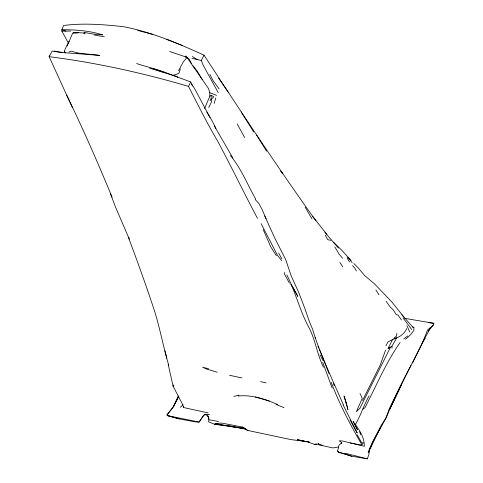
<?xml version="1.0" encoding="UTF-8"?>
<svg xmlns="http://www.w3.org/2000/svg" width="483" height="483" viewBox="0 0 483 483"><rect width="100%" height="100%" fill="white"/><g stroke="black" fill="none" stroke-linecap="round" stroke-linejoin="round"><path stroke-width="0.72" d="M68.562 43.343L61.824 31.081L61.836 29.711L63.647 25.49C83.233 22.9 103.151 24.548 122.724 26.565C151.119 31.8 177.865 43.313 204.037 55.165C240.443 110.975 277.079 166.647 315.906 220.822M128.937 237.31L128.901 238.765C138.066 262.994 146.747 287.379 154.85 311.982C160.223 329.491 163.453 347.543 168.694 365.076M208.113 416.261L208.849 419.751L208.65 421.846L214.343 424.14L242.599 428.361L242.641 427.141L222.011 423.114L215.358 423.386C225.972 426.35 238.01 425.765 247.972 430.492L290.881 439.596L308.728 441.885M210.069 100.573L213.776 96.781L211.288 95.368L210.974 99.534L211.639 101.575L208.795 107.631M396.857 333.342L396.585 335.993L393.73 338.396C399.363 337.979 404.458 333.548 406.734 328.591M73.531 33.2L73.615 32.433L83.831 33.001L84.694 32.5L93.642 34.142L102.644 34.879C89.482 30.652 75.577 29.735 61.836 29.711L65.827 31.117L70.584 31.057M407.465 372.224L389.401 409.638L401.18 385.114L388.984 411.003L386.159 418.006L381.407 424.937L373.25 440.919L369.64 449.407L368.897 454.31L367.388 458.85L351.709 456.224L341.107 452.867L338.855 452.74L337.617 450.995L339.024 445.151L341.813 442.718L339.223 440.822L342.423 440.961L364.285 446.292C364.587 437.471 359.376 430.172 354.558 423.301M355.47 424.491C360.735 415.217 363.874 405.165 369.084 395.915M64.921 52.979L64.462 51.216L64.988 49.423L69.117 41.272M214.12 103.459L215.841 97.795M380.489 427.564L368.179 452.722C373.063 437.423 384.353 425.118 388.857 409.783C394.84 397.376 400.685 384.903 407.199 372.767C414.951 357.655 422.534 342.423 430.564 327.432M180.394 68.834L179.018 73.042L176.174 74.545L172.359 75.318L177.098 76.543L177.835 77.66M49.429 55.817L49.145 56.686L72.516 107.854M428.367 331.06L433.227 325.156L433.855 323.332L404.7 318.327M385.555 350.121L380.356 364.798L362.588 400.401M412.567 363.035L422.649 342.405L427.582 329.961L433.227 325.156M67.107 45.945L72.758 32.995L78.451 32.687L74.937 33.049M169.599 51.482L185.212 56.74L186.003 55.974L208.535 88.612L209.743 92.633L209.851 96.189L204.55 108.5M284.753 272.43L284.215 273.571L289.371 283.074M178.414 396.066L173.361 406.807L166.943 414.945L167.595 415.658L179.308 418.9L194.788 421.816L199.117 422.154L204.267 414.625L205.577 414.263L209.634 414.462M178.414 396.114L173.361 406.807L178.825 396.368M341.372 443.635L341.813 442.718M388.127 348.472L392.456 339.664L396.694 337.949L391.906 346.299L388.127 348.472L390.518 347.186L359.901 408.244L356.351 411.709L362.25 398.36L360.034 393.536M257.463 218.37C243.891 192.602 231.17 166.418 217.435 140.686C206.941 123.056 197.849 104.636 188.509 86.379L190.713 81.947L171.67 74.901L149.543 68.175M218.231 92.615L203.234 65.35L201.272 60.514L204.037 55.165M407.199 372.767L411.045 365.347M385.959 345.756L388.054 341.819L392.456 339.664M178.819 396.283L172.673 407.773L166.943 414.945L168.67 415.923L179.308 418.9M178.547 70.699L183.317 61.836L186.836 57.694L189.185 59.065L191.491 63.78M400.081 342.507C385.905 362.769 376.299 385.712 365.015 407.616L363.041 409.167M421.919 343.328L425.161 338.281M369.296 449.462L370.859 447.107M167.595 415.658L199.026 422.057L203.367 415.658L205.577 414.263M350.278 442.959L359.877 444.885L361.833 444.74L363.494 442.82L361.713 442.808L357.13 434.718M180.388 407.296L183.033 404.724M405.557 339.301L410.478 334.858L413.889 330.354L413.877 327.389L412.615 326.919L401.838 314.753M246.511 429.423L242.641 427.141L241.271 428.186L232.703 426.857M403.728 338.915L407.803 335.92M209.851 96.189L211.288 95.368M69.033 52.007L71.182 51.089L77.467 53.009L99.607 55.37L59.542 52.309L52.164 51.035L49.145 56.686C96.25 62.651 142.98 73.011 188.509 86.379M76.586 53.221L77.467 53.009M233.844 396.392L238.988 395.142M338.191 447.047L332.775 447.94L318.744 444.771L318.569 443.418L319.082 444.294M301.561 440.695L306.639 441.746L297.293 439.675L307.743 441.909L314.234 444.306L316.739 443.913L322.191 445.181M318.744 444.771L319.335 444.728M238.161 396.03C251.788 394.533 265.227 399.139 277.556 404.5M61.824 31.081L65.827 31.117M314.234 444.306L316.89 444.354M307.743 441.909L309.211 441.981M54.084 51.065L62.253 52.418M214.343 424.14L231.26 426.272M428.85 322.656L433.855 323.332M204.267 414.625L206.966 415M94.402 35.03L104.328 36.75M209.743 92.633L216.541 95.368M208.849 419.751L218.588 421.496M412.458 327.094L413.877 327.389M330.855 240.335L327.722 239.671L325.264 235.179M229.552 375.291L241.947 377.954M168.193 364.369L173.077 386.165L182.574 404.41L183.637 407.543L208.137 412.917M260.548 381.618L266.042 382.874M192.017 58.316L201.272 60.514M367.388 458.85L345.158 453.253M239.725 427.666L242.599 428.361M136.617 63.551C148.438 67.445 160.477 69.95 171.688 75.076M137.697 30.453L152.863 34.414M208.662 368.795L202.637 367.219L206.513 369.048L217.223 372.206M269.279 400.968L255.302 396.972M337.617 450.995L338.631 452.124L351.709 456.224M153.141 68.634L164.963 72.698M182.314 45.493L166.792 39.407M275.986 404.416L284.028 407.67M187.175 57.598L185.212 56.74L186.836 57.694M242.641 427.141L247.972 430.492M192.361 56.487L197.13 59.56M83.831 33.001L85.002 34.003L84.694 32.5M353.876 263.567L357.849 267.455L364.574 275.473L374.452 283.805L391.846 301.984L404.023 317.174M333.584 242.206L342.725 251.251L351.081 260.482M255.211 199.527L258.767 203.343L262.281 209.821L266.061 218.775M338.36 248.045L324.902 232.347M280.834 171.157L282.748 173.343L280.889 171.048M352.596 265.584L354.908 268.276L356.43 270.999M191.389 84.29L193.327 86.584L195.651 90.569L210.057 117.598M342.513 258.236L339.193 254.221L334.846 246.958M312.592 216.348L326.955 234.46M193.031 65.839L197.275 71.176L202.274 79.689M281.728 260.669L277.435 255.266L261.134 223.653M347.772 257.161L352.21 262.782M403.027 317.88L411.685 329.478M230.385 155.466C241.252 168.531 247.411 184.518 255.736 199.147M219.143 88.92L213.214 80.866L209.912 74.448M386.171 301.38L390.258 307.067L393.198 309.784L396.326 314.789L397.956 314.922L401.427 319.969M349.964 419.969L357.221 432.967L343.099 404.917M206.99 415.157L208.59 417.433M218.564 78.131L228.272 92.259M375.871 289.957L379.022 294.847M339.96 262.504L342.713 266.87M276.379 255.712L270.691 246.698L263.187 229.491M241.156 111.941L253.641 131.901M256.654 135.192L266.556 151.167M206.802 112.008L211.862 120.442L215.955 128.412M347.048 257.765L349.559 261.985M361.833 444.74C350.26 424.642 339.362 404.114 331.235 382.331M305.111 207.11L312.006 218.932M214.361 126.027L232.848 157.923M278.697 253.158L281.77 258.731M264.75 216.028L274.881 238.3L285.658 259.48L291.056 275.558L298.868 292.837L304.676 307.961L309.488 321.889L312.447 328.875L315.538 338.704L315.23 337.768C323.242 360.723 333.831 382.669 343.389 404.893M237.183 123.956L244.615 137.516M319.975 354.751L323.133 360.668M64.462 51.216L65.368 52.919M190.713 81.947L192.711 85.938M66.666 95.181C82.991 128.635 97.85 162.759 112.062 197.106M406.867 325.633L409.813 332.062M333.391 383.605L334.302 385.639M286.854 274.99C295.463 291.666 299.629 310.321 308.546 326.762C315.441 339.507 317.053 354.208 323.477 367.243M322.735 362.407L332.171 388.03M317.953 346.184L318.834 348.213M319.42 349.565L320.301 351.594M129.305 239.139L115.558 207.141L110.341 193.393M322.294 356.388L328.941 373.335M320.591 352.27L322.813 357.625M207.913 415.772L209 418.489M338.631 452.124L338.855 452.74M359.66 431.699L360.662 434.7M164.926 350.815L166.804 358.126M391.906 346.299L392.063 348.171M183.558 406.372L183.637 407.543M173.844 385.09L173.077 386.165L173.844 385.09M293.773 288.743L290.989 284.336L297.812 296.381L293.773 288.743M357.366 429.556L353.188 421.321L357.366 429.556M346.178 402.611L344.047 396L347.941 409.638L346.178 402.611"/></g></svg>
